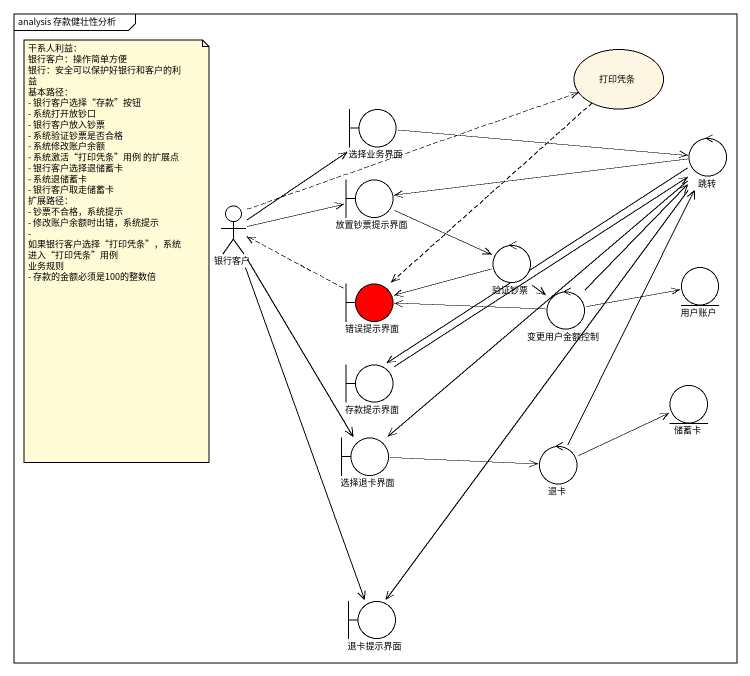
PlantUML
@startuml
mainframe analysis 存款健壮性分析
usecase 打印凭条
boundary 选择业务界面
control 跳转
boundary 放置钞票提示界面
actor 银行客户
control 验证钞票
boundary 错误提示界面 #FF0000
control 变更用户金额控制
entity 用户账户
boundary 存款提示界面
entity 储蓄卡
boundary 选择退卡界面
control 退卡
boundary 退卡提示界面
打印凭条 ..> 错误提示界面
选择业务界面 -right-> 跳转
跳转 -left-> 放置钞票提示界面
跳转 --> 存款提示界面
跳转 --> 选择退卡界面
跳转 --> 退卡提示界面
放置钞票提示界面 -right-> 验证钞票
银行客户 .right.> 打印凭条
银行客户 -up-> 选择业务界面
银行客户 -right-> 放置钞票提示界面
银行客户 --> 选择退卡界面
银行客户 --> 退卡提示界面
验证钞票 -left-> 错误提示界面
验证钞票 --> 变更用户金额控制
错误提示界面 .left.> 银行客户
变更用户金额控制 -up-> 跳转
变更用户金额控制 -left-> 错误提示界面
变更用户金额控制 -right-> 用户账户
存款提示界面 -up-> 跳转
选择退卡界面 -right-> 退卡
退卡 -up-> 跳转
退卡 -right-> 储蓄卡
note as N1
  干系人利益：
  银行客户：操作简单方便
  银行：安全可以保护好银行和客户的利益
  基本路径：
  - 银行客户选择“存款”按钮
  - 系统打开放钞口
  - 银行客户放入钞票
  - 系统验证钞票是否合格
  - 系统修改账户余额
  - 系统激活“打印凭条”用例 的扩展点
  - 银行客户选择退储蓄卡
  - 系统退储蓄卡
  - 银行客户取走储蓄卡
  扩展路径：
  - 钞票不合格，系统提示
  - 修改账户余额时出错，系统提示
  - 如果银行客户选择“打印凭条”，系统进入“打印凭条”用例
  业务规则
  - 存款的金额必须是100的整数倍
end note
@enduml
